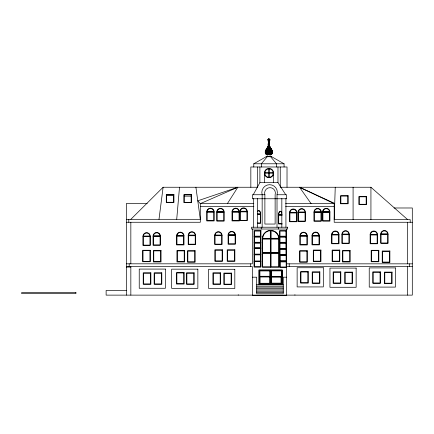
<?xml version="1.0" encoding="UTF-8"?>
<svg xmlns="http://www.w3.org/2000/svg" width="434" height="434" viewBox="0 0 434 434"><rect width="100%" height="100%" fill="white"/><g stroke="black" fill="none" stroke-linecap="round" stroke-linejoin="round"><path stroke-width="0.65" d="M335.243 187.249L334.196 219.631L410.201 219.631L410.201 222.268M267.93 155.177C265.456 151.64 268.82 147.945 268.684 144.202C268.543 142.26 270.642 144.81 268.868 144.902C266.997 144.603 269.286 142.276 269.585 144.159C269.292 146.025 267.04 143.73 268.868 143.415C270.675 143.914 268.125 145.998 268.245 143.963C268.847 142.325 270.181 144.902 268.727 144.875C267.436 143.817 269.731 142.64 269.275 144.668C269.427 148.282 274.711 151.287 271.234 154.721M268.771 144.202L267.93 150.994L268.228 154.721M268.494 144.159C268.879 141.934 269.476 145.835 268.543 144.527C269.026 146.828 262.814 151.602 266.487 154.721M176.714 219.316L179.508 187.249M268.608 144.202C268.765 147.907 264.48 151.168 267.122 154.721M158.996 219.316L163.108 187.249L257.606 187.249L257.606 166.982M266.405 154.721C263.329 152.019 266.801 149.122 267.93 146.491L269.796 146.491C270.924 149.122 274.397 152.019 271.321 154.721M267.252 155.177C263.156 151.829 268.527 148.065 268.548 144.202L268.055 146.491M268.179 149.323L268.38 148.732L268.863 149.323L269.34 148.732L270.176 149.323C270.957 151.168 270.968 153.495 269.791 155.177M269.498 154.721L269.791 150.994L268.955 144.202M253.239 194.741L259.885 182.649L259.885 166.982M227.362 203.649L237.821 187.249L197.768 200.801L200.307 203.649L200.307 222.268L126.337 222.268M267.002 149.323L267.545 148.732L267.545 149.323L267.93 148.732M270.599 154.721C273.241 151.168 268.961 147.907 269.118 144.202C269.188 148.075 274.592 151.802 270.474 155.177M130.84 219.316L163.108 187.249M267.252 148.732L266.232 149.323L271.494 149.323L270.474 148.732M266.319 149.323L267.067 148.732L266.232 149.323M267.545 149.323L268.38 148.732M253.781 166.982L253.781 163.786L266.302 156.669M237.821 187.249L200.307 203.649L253.809 203.649M268.348 168.924L269.449 168.897A4.199 4.199 0 0 1 273.165 172.406L273.192 173.508A4.199 4.199 0 0 1 269.682 177.224L268.586 177.251A4.199 4.199 0 0 1 264.865 173.741L265.093 171.576A4.199 4.199 0 0 1 268.348 168.924L268.586 177.251M268.494 143.513L269.237 143.513M268.342 143.632L269.395 143.632M268.223 143.784L269.509 143.784M268.147 143.963L269.585 143.963M268.12 144.159L269.612 144.159M268.147 144.348L269.585 144.348M268.223 144.527L269.509 144.527M268.342 144.685L269.395 144.685M268.494 144.804L269.237 144.804M268.342 145.135L269.384 145.135L269.796 146.491M268.223 145.596L269.498 145.596M268.087 146.046L269.639 146.046M267.745 146.931L269.975 146.931M267.545 147.359L270.181 147.359M267.322 147.777L270.404 147.777M267.078 148.184L270.648 148.184M266.812 148.58L270.908 148.58M266.53 148.96L271.19 148.96M265.641 150.093L272.085 150.093M265.266 150.994L272.454 150.994M265.141 151.954L272.579 151.954M265.266 152.92L272.454 152.92M265.641 153.815L272.085 153.815M266.405 154.341L271.321 154.341M266.232 154.585L271.494 154.585M266.405 156.5L270.599 156.5M271.646 156.723L266.21 156.723L266.21 156.327L271.646 156.327L271.646 156.723L284.075 163.786L284.075 166.982M253.781 163.786L284.075 163.786M264.892 172.406L273.165 172.406M264.854 173.193L273.165 173.193L273.192 173.508M259.885 182.649L277.977 182.649L285.724 194.741M280.25 187.249L370.934 187.249L407.667 219.631M264.881 194.741L264.881 224.047L275.129 224.047L275.129 194.741A5.398 5.398 0 0 0 270.008 187.645A5.398 5.398 0 0 0 264.881 194.741L252.344 194.741L252.344 198.761L286.619 198.761L286.619 194.741L277.028 194.741A7.774 7.774 0 0 0 269.595 184.689A7.774 7.774 0 0 0 262.158 194.741L262.158 227.221M166.661 195.387L173.562 195.387M184.249 196.152L191.15 196.152M147.218 203.53L126.337 203.53L126.337 295.125M285.626 203.649L334.717 203.443L299.547 187.249L311.113 203.649M200.307 206.508L253.885 206.508M285.632 206.508L334.196 206.508M394.039 207.984L412.3 207.984L412.3 295.125L106.124 295.125L106.124 290.471L126.337 290.471M239.926 211.542L247.277 211.542L247.277 220.651L239.926 220.651L239.926 211.542A3.678 3.678 0 0 1 243.599 207.864A3.678 3.678 0 0 1 247.277 211.542M206.774 211.835L214.13 211.835L214.13 220.944L206.774 220.944L206.774 211.835A3.678 3.678 0 0 1 210.452 208.157A3.678 3.678 0 0 1 214.13 211.835M232.016 211.825L239.373 211.825L239.373 220.933L232.016 220.933L232.016 211.825A3.678 3.678 0 0 1 235.695 208.146A3.678 3.678 0 0 1 239.373 211.825M216.778 211.982L224.128 211.982L224.128 221.09L216.778 221.09L216.778 211.982A3.678 3.678 0 0 1 220.456 208.304A3.678 3.678 0 0 1 224.128 211.982M322.581 211.987L329.938 211.987L329.938 221.096L322.581 221.096L322.581 211.987A3.678 3.678 0 0 1 326.26 208.309A3.678 3.678 0 0 1 329.938 211.987M313.95 212.101L321.306 212.101L321.306 221.215L313.95 221.215L313.95 212.101A3.678 3.678 0 0 1 317.628 208.428A3.678 3.678 0 0 1 321.306 212.101M298.017 212.313L305.373 212.313L305.373 221.421L298.017 221.421L298.017 212.313A3.678 3.678 0 0 1 301.695 208.635A3.678 3.678 0 0 1 305.373 212.313M289.586 212.638L296.943 212.638L296.943 221.747L289.586 221.747L289.586 212.638A3.678 3.678 0 0 1 293.265 208.96A3.678 3.678 0 0 1 296.943 212.638M257.747 213.853L260.443 213.853L260.405 213.289A3.369 1.703 -90 0 0 257.552 211.781M257.519 214.163L260.622 214.163L260.622 223.271L257.519 223.271M257.628 214.488L260.454 214.488L260.454 222.94L257.628 222.94M281.997 214.58L278.72 214.58L278.753 214.022A3.369 1.66 -90 0 1 280.142 211.553A3.369 1.66 -90 0 1 281.796 213.208M282.171 223.998L278.547 223.998L278.547 214.89L282.171 214.89M282.008 215.221L278.704 215.221L278.704 223.673L282.008 223.673M126.337 219.316L200.307 219.316L195.908 187.249M412.3 222.268L334.196 222.268L334.196 203.649L299.547 187.249M380.716 234.203L388.067 234.203L388.067 243.317L380.716 243.317L380.716 234.203A3.678 3.678 0 0 1 384.394 230.53A3.678 3.678 0 0 1 388.067 234.203M341.905 234.376L349.261 234.376L349.261 243.485L341.905 243.485L341.905 234.376A3.678 3.678 0 0 1 345.583 230.698A3.678 3.678 0 0 1 349.261 234.376M331.663 234.648L339.014 234.648L339.014 243.756L331.663 243.756L331.663 234.648A3.678 3.678 0 0 1 335.336 230.969A3.678 3.678 0 0 1 339.014 234.648M370.131 234.658L377.488 234.658L377.488 243.767L370.131 243.767L370.131 234.658A3.678 3.678 0 0 1 373.81 230.98A3.678 3.678 0 0 1 377.488 234.658M228.089 235.06L235.445 235.06L235.445 244.168L228.089 244.168L228.089 235.06A3.678 3.678 0 0 1 231.767 231.382A3.678 3.678 0 0 1 235.445 235.06M214.716 235.369L222.067 235.369L222.067 244.483L214.716 244.483L214.716 235.369A3.678 3.678 0 0 1 218.394 231.696A3.678 3.678 0 0 1 222.067 235.369M188.204 235.407L195.56 235.407L195.56 244.516L188.204 244.516L188.204 235.407A3.678 3.678 0 0 1 191.882 231.729A3.678 3.678 0 0 1 195.56 235.407M176.638 235.808L183.994 235.808L183.994 244.922L176.638 244.922L176.638 235.808A3.678 3.678 0 0 1 180.316 232.136A3.678 3.678 0 0 1 183.994 235.808M311.975 235.754L319.332 235.754L319.332 244.863L311.975 244.863L311.975 235.754A3.678 3.678 0 0 1 315.654 232.076A3.678 3.678 0 0 1 319.332 235.754M299.889 235.863L307.245 235.863L307.245 244.971L299.889 244.971L299.889 235.863A3.678 3.678 0 0 1 303.567 232.185A3.678 3.678 0 0 1 307.245 235.863M153.05 236.145L160.406 236.145L160.406 245.253L153.05 245.253L153.05 236.145A3.678 3.678 0 0 1 156.728 232.467A3.678 3.678 0 0 1 160.406 236.145M142.943 236.346L150.294 236.346L150.294 245.454L142.943 245.454L142.943 236.346A3.678 3.678 0 0 1 146.616 232.667A3.678 3.678 0 0 1 150.294 236.346M254.047 236.671L260.959 236.671M279.507 236.704L286.418 236.704M262.277 238.711L279.1 238.711L279.1 267.198L262.277 267.198L262.277 238.711A8.409 8.409 0 0 1 270.691 230.302A8.409 8.409 0 0 1 279.1 238.711M254.047 242.78L260.959 242.78M279.507 242.807L286.418 242.807M254.047 248.129L260.959 248.129M279.556 248.948L279.556 255.051L286.467 255.051L286.418 230.595L279.507 230.595L279.507 248.91L286.467 248.948M262.277 252.951L279.1 252.951M254.047 254.454L260.959 254.454M286.635 255.1L279.724 255.1L279.724 261.208L286.635 261.208M254.047 261.404L260.959 261.404M126.337 263.812L252.344 263.834L252.344 229.011M286.619 263.834L412.3 263.839M126.337 266.601L252.344 266.601L252.344 295.321L286.619 295.321L286.619 229.011M286.619 266.601L412.3 266.601M126.337 267.078L130.84 267.078M259.646 276.55L270.165 276.55M271.055 276.599L281.644 276.599M252.344 277.196L256.7 277.196L256.7 293.796L283.245 293.796L283.245 277.196L286.619 277.196M256.7 284.411L283.245 284.411M256.7 286.039L283.245 286.039M256.7 287.096L283.245 287.096M256.7 288.366L283.245 288.366M256.7 289.917L283.245 289.917M256.7 291.192L283.245 291.192M256.7 292.5L283.245 292.5M272.753 231.007L271.12 230.79L271.12 238.282L278.612 238.282L278.395 236.649M269.568 142.249L269.004 141.864L269.004 140.046L269.975 139.77L269.004 139.77L268.727 138.788L268.727 139.77L267.745 139.77L268.727 140.046L268.727 141.668L268.169 141.283L268.727 141.902L268.727 143.486M271.494 149.323L270.659 148.732L271.402 149.323M270.724 149.323L270.176 148.732L270.176 149.323L269.791 148.732M270.176 149.323L269.042 144.202M269.34 148.732L269.541 149.323M269.384 145.135C269.574 143.177 268.711 145.943 268.673 144.159M269.449 168.897L269.682 177.224M409.36 263.839L409.36 266.601M407.667 222.268L407.667 263.839M407.667 266.601L407.667 295.125M370.934 187.249L370.934 219.631M353.086 187.249L353.086 219.631M294.925 294.713L294.925 295.125M289.212 263.834L289.212 266.601M287.02 187.249L287.02 166.982L250.836 166.982L250.836 187.249M286.69 263.834L286.69 261.382L279.778 261.382L279.778 267.485L286.69 267.485L286.69 266.601M285.925 198.506L285.925 227.221M282.317 284.411L282.317 269.959L258.935 269.959L258.935 284.411M281.834 198.506L281.834 227.221M280.25 166.982L280.25 186.577M278.346 227.221L278.346 229.011M277.977 166.982L277.977 182.649M277.028 194.741L277.017 227.221M276.501 166.982L276.501 163.786L270.29 156.327M273.675 173.557A4.687 4.687 0 0 1 266.27 176.871A4.687 4.687 0 0 1 267.1 168.799A4.687 4.687 0 0 1 273.675 173.557L273.675 182.649M271.554 156.327L271.554 156.723M271.283 156.327L271.283 156.723M270.962 156.327L270.962 156.723M270.849 156.327L270.849 156.723M270.691 230.302L270.691 267.198M270.626 270.208L270.626 284.167M269.633 156.327L269.633 156.723M269.503 142.206L269.568 142.477L269.004 142.092L269.004 143.486M268.928 156.327L268.928 156.723M268.868 143.415L268.863 154.721M268.228 156.327L268.228 156.723M267.572 156.327L261.355 163.786L261.355 166.982M267.008 156.327L267.008 156.723M266.574 156.327L266.574 156.723M266.302 156.327L266.302 156.723M264.355 172.591L264.355 182.649M261.246 227.221L261.246 229.011M257.666 198.452L257.666 227.221M253.57 198.452L253.57 227.221M250.559 263.834L250.559 266.601M238.228 294.713L238.228 295.125M130.84 222.268L130.84 263.812M130.84 266.601L130.84 295.125M129.191 263.812L129.191 266.601M128.784 219.316L128.784 222.268M257.829 210.978A3.678 1.861 -90 0 1 260.622 214.163M278.547 214.89A3.678 1.812 -90 0 1 279.887 211.336A3.678 1.812 -90 0 1 281.932 213.051M272.764 230.969A8.018 8.018 0 0 1 278.433 236.638M143.366 235.472L143.291 236.036L149.942 236.036L149.871 235.472A3.369 3.369 0 0 0 143.366 235.472M153.479 235.271L153.403 235.836L160.054 235.836L159.978 235.271A3.369 3.369 0 0 0 153.479 235.271M177.067 234.94L176.991 235.505L183.642 235.505L183.566 234.94A3.369 3.369 0 0 0 177.067 234.94M188.633 234.534L188.557 235.098L195.208 235.098L195.137 234.534A3.369 3.369 0 0 0 188.633 234.534M207.202 210.962L207.126 211.526L213.778 211.526L213.707 210.962A3.369 3.369 0 0 0 207.202 210.962M217.201 211.108L217.125 211.673L223.781 211.673L223.705 211.108A3.369 3.369 0 0 0 217.201 211.108M215.139 234.501L215.063 235.065L221.72 235.065L221.644 234.501A3.369 3.369 0 0 0 215.139 234.501M228.517 234.186L228.441 234.751L235.092 234.751L235.022 234.186A3.369 3.369 0 0 0 228.517 234.186M232.44 210.951L232.369 211.515L239.02 211.515L238.944 210.951A3.369 3.369 0 0 0 232.44 210.951M240.349 210.669L240.273 211.233L246.924 211.233L246.854 210.669A3.369 3.369 0 0 0 240.349 210.669M262.944 236.638L262.722 238.326L270.301 238.326L270.301 230.747L268.613 230.969A8.018 8.018 0 0 0 262.944 236.638M290.01 211.765L289.939 212.329L296.59 212.329L296.514 211.765A3.369 3.369 0 0 0 290.01 211.765M298.44 211.445L298.37 212.004L305.021 212.004L304.945 211.445A3.369 3.369 0 0 0 298.44 211.445M300.317 234.995L300.241 235.553L306.892 235.553L306.822 234.995A3.369 3.369 0 0 0 300.317 234.995M314.373 211.233L314.303 211.797L320.954 211.797L320.878 211.233A3.369 3.369 0 0 0 314.373 211.233M312.399 234.881L312.328 235.445L318.979 235.445L318.903 234.881A3.369 3.369 0 0 0 312.399 234.881M323.01 211.119L322.934 211.683L329.585 211.683L329.514 211.119A3.369 3.369 0 0 0 323.01 211.119M332.086 233.774L332.01 234.338L338.666 234.338L338.591 233.774A3.369 3.369 0 0 0 332.086 233.774M342.334 233.508L342.258 234.072L348.909 234.072L348.838 233.508A3.369 3.369 0 0 0 342.334 233.508M370.56 233.785L370.484 234.349L377.135 234.349L377.059 233.785A3.369 3.369 0 0 0 370.56 233.785M381.139 233.335L381.063 233.899L387.719 233.899L387.643 233.335A3.369 3.369 0 0 0 381.139 233.335M269.113 138.679L268.624 138.679L268.624 139.667L267.637 139.667L267.637 140.155L268.624 140.155L268.624 141.468L268.131 141.126L268.624 141.956L268.624 143.594L269.113 143.594L269.113 142.298L269.601 142.634L269.113 141.804L269.113 140.155L270.084 140.155L270.084 139.667L269.113 139.667L269.113 138.679M173.942 194.573L166.282 194.573L166.282 202.548L173.942 202.548L173.942 194.573M191.53 194.633L183.87 194.633L183.87 202.607L191.53 202.607L191.53 194.633M173.562 194.839L166.661 194.839L166.661 202.282L173.562 202.282L173.562 194.839M191.15 194.899L184.249 194.899L184.249 202.342L191.15 202.342L191.15 194.899M348.155 195.756L340.495 195.756L340.495 203.768L348.155 203.768L348.155 195.756M347.775 196.022L340.874 196.022L340.874 203.503L347.775 203.503L347.775 196.022M366.54 196.537L358.88 196.537L358.88 204.55L366.54 204.55L366.54 196.537M366.16 196.803L359.26 196.803L359.26 204.284L366.16 204.284L366.16 196.803M246.951 211.868L240.252 211.868L240.252 220.32L246.951 220.32L246.951 211.868M213.799 212.161L207.105 212.161L207.105 220.613L213.799 220.613L213.799 212.161M239.042 212.15L232.347 212.15L232.347 220.602L239.042 220.602L239.042 212.15M223.803 212.307L217.103 212.307L217.103 220.765L223.803 220.765L223.803 212.307M329.607 212.318L322.912 212.318L322.912 220.77L329.607 220.77L329.607 212.318M320.976 212.432L314.281 212.432L314.281 220.884L320.976 220.884L320.976 212.432M305.042 212.644L298.348 212.644L298.348 221.096L305.042 221.096L305.042 212.644M296.612 212.969L289.917 212.969L289.917 221.421L296.612 221.421L296.612 212.969M287.688 227.221L251.487 227.221L251.487 229.011L287.688 229.011L287.688 227.221M260.959 230.568L254.047 230.568L254.047 267.046L260.959 267.046L260.959 230.568M260.443 231.083L254.557 231.083L254.557 236.161L260.443 236.161L260.443 231.083M285.903 231.11L280.017 231.11L280.017 236.188L285.903 236.188L285.903 231.11M387.741 234.534L381.041 234.534L381.041 242.986L387.741 242.986L387.741 234.534M348.931 234.707L342.236 234.707L342.236 243.159L348.931 243.159L348.931 234.707M338.688 234.973L331.988 234.973L331.988 243.425L338.688 243.425L338.688 234.973M377.157 234.989L370.462 234.989L370.462 243.441L377.157 243.441L377.157 234.989M235.119 235.391L228.42 235.391L228.42 243.843L235.119 243.843L235.119 235.391M195.229 235.733L188.535 235.733L188.535 244.185L195.229 244.185L195.229 235.733M221.741 235.7L215.042 235.7L215.042 244.152L221.741 244.152L221.741 235.7M319.001 236.085L312.306 236.085L312.306 244.537L319.001 244.537L319.001 236.085M183.663 236.139L176.969 236.139L176.969 244.592L183.663 244.592L183.663 236.139M306.919 236.194L300.219 236.194L300.219 244.646L306.919 244.646L306.919 236.194M160.075 236.47L153.381 236.47L153.381 244.922L160.075 244.922L160.075 236.47M149.969 236.671L143.269 236.671L143.269 245.123L149.969 245.123L149.969 236.671M260.449 237.181L254.552 237.181L254.552 242.27L260.449 242.27L260.449 237.181M285.903 237.214L280.017 237.214L280.017 242.291L285.903 242.291L285.903 237.214M270.317 239.085L262.651 239.085L262.651 252.583L270.317 252.583L270.317 239.085M278.715 239.096L271.071 239.096L271.071 252.572L278.715 252.572L278.715 239.096M260.557 243.176L254.443 243.176L254.443 247.733L260.557 247.733L260.557 243.176M285.903 243.322L280.017 243.322L280.017 248.4L285.903 248.4L285.903 243.322M260.628 248.46L254.373 248.46L254.373 254.123L260.628 254.123L260.628 248.46M285.957 249.458L280.071 249.458L280.071 254.541L285.957 254.541L285.957 249.458M222.528 249.827L214.868 249.827L214.868 261.284L222.528 261.284L222.528 249.827M234.859 249.827L227.199 249.827L227.199 261.284L234.859 261.284L234.859 249.827M320.954 250.065L313.294 250.065L313.294 261.523L320.954 261.523L320.954 250.065M339.795 250.065L332.135 250.065L332.135 261.528L339.795 261.528L339.795 250.065M222.148 250.201L215.248 250.201L215.248 260.905L222.148 260.905L222.148 250.201M234.479 250.206L227.573 250.206L227.573 260.91L234.479 260.91L234.479 250.206M150.31 250.272L142.65 250.272L142.65 261.735L150.31 261.735L150.31 250.272M378.839 250.299L371.178 250.299L371.178 261.762L378.839 261.762L378.839 250.299M320.574 250.445L313.673 250.445L313.673 261.143L320.574 261.143L320.574 250.445M339.415 250.445L332.515 250.445L332.515 261.149L339.415 261.149L339.415 250.445M161.052 250.505L153.392 250.505L153.392 261.962L161.052 261.962L161.052 250.505M184.596 250.505L176.936 250.505L176.936 261.968L184.596 261.968L184.596 250.505M350.135 250.526L342.475 250.526L342.475 261.984L350.135 261.984L350.135 250.526M149.931 250.651L143.03 250.651L143.03 261.355L149.931 261.355L149.931 250.651M195.121 250.733L187.461 250.733L187.461 262.196L195.121 262.196L195.121 250.733M307.283 250.749L299.623 250.749L299.623 262.207L307.283 262.207L307.283 250.749M378.459 250.678L371.558 250.678L371.558 261.382L378.459 261.382L378.459 250.678M160.672 250.879L153.772 250.879L153.772 261.583L160.672 261.583L160.672 250.879M184.217 250.885L177.316 250.885L177.316 261.588L184.217 261.588L184.217 250.885M349.755 250.901L342.855 250.901L342.855 261.604L349.755 261.604L349.755 250.901M389.884 250.988L382.224 250.988L382.224 262.445L389.884 262.445L389.884 250.988M194.741 251.112L187.841 251.112L187.841 261.816L194.741 261.816L194.741 251.112M306.903 251.129L300.002 251.129L300.002 261.832L306.903 261.832L306.903 251.129M389.504 251.367L382.598 251.367L382.598 262.065L389.504 262.065L389.504 251.367M270.349 253.293L262.619 253.293L262.619 266.856L270.349 266.856L270.349 253.293M278.72 253.331L271.066 253.331L271.066 266.818L278.72 266.818L278.72 253.331M260.574 254.877L254.427 254.877L254.427 260.98L260.574 260.98L260.574 254.877M286.125 255.615L280.239 255.615L280.239 260.693L286.125 260.693L286.125 255.615M260.704 261.653L254.297 261.653L254.297 266.796L260.704 266.796L260.704 261.653M286.174 261.892L280.288 261.892L280.288 266.97L286.174 266.97L286.174 261.892M323.319 267.735L297.133 267.735L297.133 286.923L323.319 286.923L323.319 267.735M395.417 267.908L369.231 267.908L369.231 287.096L395.417 287.096L395.417 267.908M356.135 268.087L329.949 268.087L329.949 287.275L356.135 287.275L356.135 268.087M165.419 269.08L139.233 269.08L139.233 288.268L165.419 288.268L165.419 269.08M197.855 269.161L171.669 269.161L171.669 288.35L197.855 288.35L197.855 269.161M234.816 269.281L208.635 269.281L208.635 288.469L234.816 288.469L234.816 269.281M282.073 270.208L259.179 270.208L259.179 284.167L282.073 284.167L282.073 270.208M281.644 270.637L271.055 270.637L271.055 283.738L281.644 283.738L281.644 270.637M270.165 270.67L259.646 270.67L259.646 283.7L270.165 283.7L270.165 270.67M281.406 270.876L271.293 270.876L271.293 276.36L281.406 276.36L281.406 270.876M269.894 270.941L259.917 270.941L259.917 276.279L269.894 276.279L269.894 270.941M308.243 271.63L300.583 271.63L300.583 283.093L308.243 283.093L308.243 271.63M319.863 271.868L312.203 271.868L312.203 283.331L319.863 283.331L319.863 271.868M340.815 271.874L333.155 271.874L333.155 283.331L340.815 283.331L340.815 271.874M380.444 271.879L372.784 271.879L372.784 283.337L380.444 283.337L380.444 271.879M307.863 272.01L300.963 272.01L300.963 282.713L307.863 282.713L307.863 272.01M352.441 272.107L344.78 272.107L344.78 283.57L352.441 283.57L352.441 272.107M392.076 272.113L384.416 272.113L384.416 283.576L392.076 283.576L392.076 272.113M319.484 272.248L312.583 272.248L312.583 282.952L319.484 282.952L319.484 272.248M340.435 272.248L333.534 272.248L333.534 282.952L340.435 282.952L340.435 272.248M380.065 272.259L373.159 272.259L373.159 282.957L380.065 282.957L380.065 272.259M352.061 272.487L345.16 272.487L345.16 283.19L352.061 283.19L352.061 272.487M391.696 272.492L384.795 272.492L384.795 283.196L391.696 283.196L391.696 272.492M184.13 272.601L176.47 272.601L176.47 284.058L184.13 284.058L184.13 272.601M150.869 272.829L143.209 272.829L143.209 284.292L150.869 284.292L150.869 272.829M161.806 272.829L154.146 272.829L154.146 284.292L161.806 284.292L161.806 272.829M194.15 272.834L186.49 272.834L186.49 284.297L194.15 284.297L194.15 272.834M220.581 272.84L212.92 272.84L212.92 284.303L220.581 284.303L220.581 272.84M183.75 272.975L176.85 272.975L176.85 283.679L183.75 283.679L183.75 272.975M231.523 273.078L223.863 273.078L223.863 284.541L231.523 284.541L231.523 273.078M150.489 273.208L143.589 273.208L143.589 283.912L150.489 283.912L150.489 273.208M161.426 273.208L154.526 273.208L154.526 283.912L161.426 283.912L161.426 273.208M193.77 273.214L186.87 273.214L186.87 283.917L193.77 283.917L193.77 273.214M220.201 273.219L213.3 273.219L213.3 283.923L220.201 283.923L220.201 273.219M231.143 273.458L224.237 273.458L224.237 284.161L231.143 284.161L231.143 273.458M269.726 276.984L260.08 276.984L260.08 283.266L269.726 283.266L269.726 276.984M281.048 277.196L271.651 277.196L271.651 283.142L281.048 283.142L281.048 277.196M75.917 292.532L21.7 292.532L21.7 293.617L75.917 293.617L75.917 292.532"/></g></svg>
